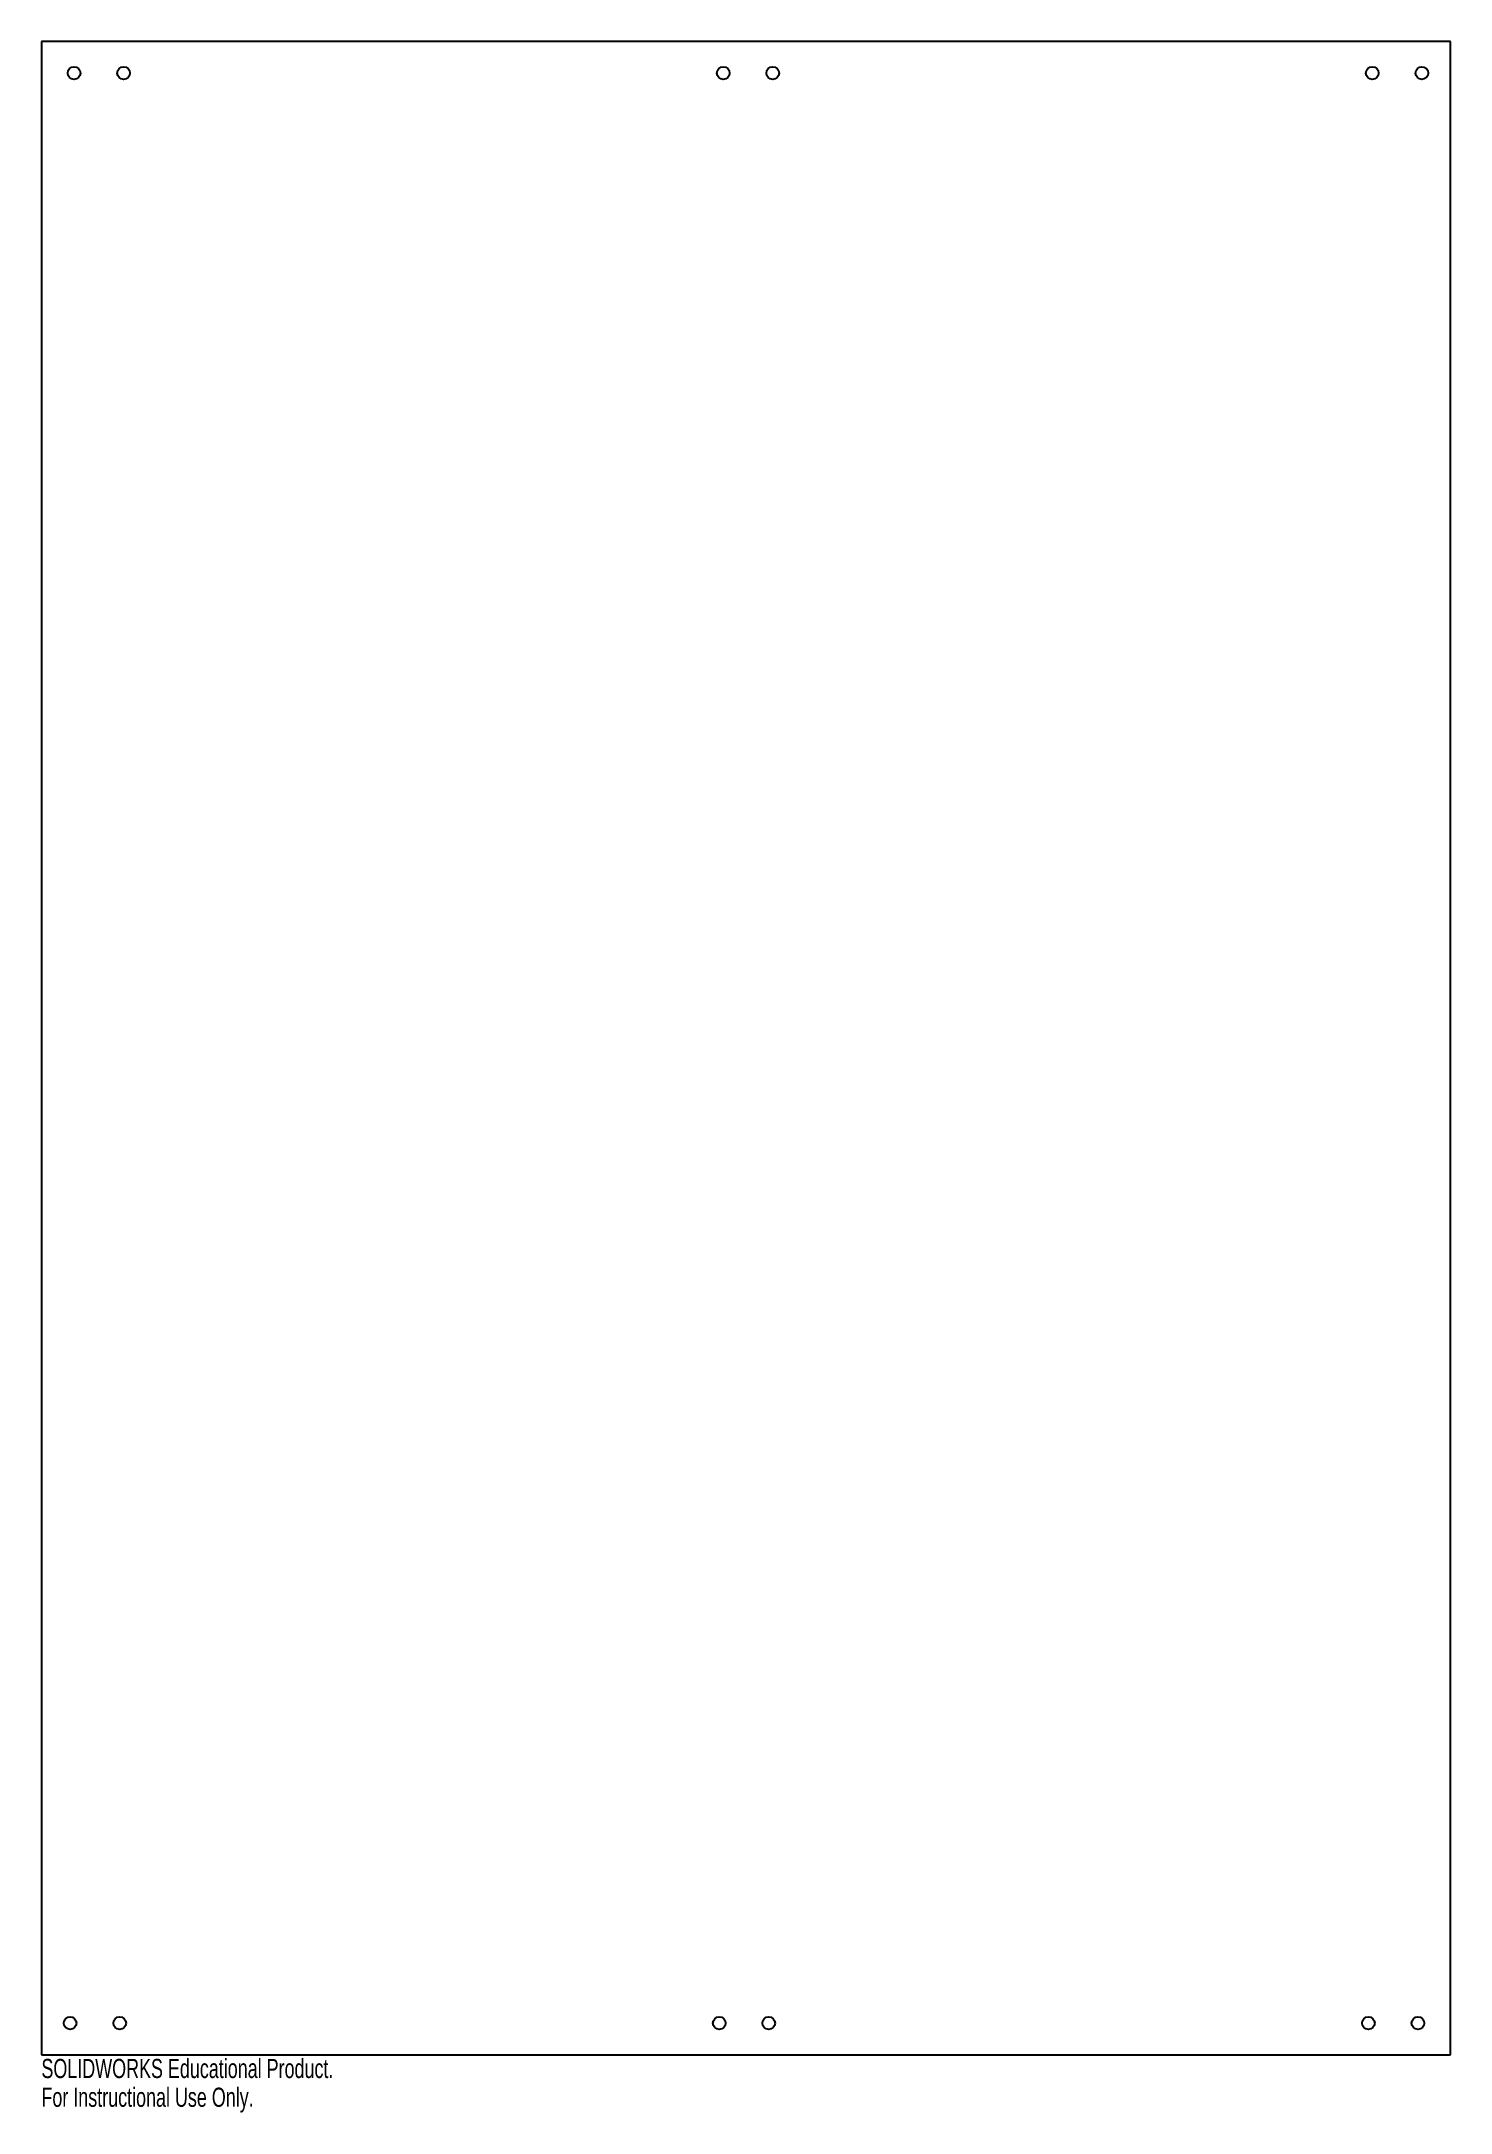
# Model space of a CAD drawing. Header units: millimetres. Extents: x -356 to 0, y -15 to 508.
import ezdxf

# ---------------------------------------------------------------- set-up
doc = ezdxf.new("R2010")
doc.units = ezdxf.units.MM
doc.styles.add('SLDTEXTSTYLE0', font='TXT', dxfattribs={"width": 0.7})

msp = doc.modelspace()

# ---------------------------------------------------------------- linework, layer by layer
at = {"color": 7, "linetype": 'Continuous', "lineweight": 25}
for p, q in [((-355.6, 508), (-355.6, 0)), ((0, 508), (-355.6, 508)), ((0, 0), (0, 508)), ((-355.6, 0), (0, 0))]:
    msp.add_line(p, q, dxfattribs=at)
for centre in [(-347.35, 500), (-334.85, 500), (-183.55, 500), (-171.05, 500), (-19.75, 500), (-7.25, 500), (-348.35, 8), (-335.85, 8), (-184.55, 8), (-172.05, 8), (-20.75, 8), (-8.25, 8)]:
    msp.add_circle(centre, 1.6, dxfattribs=at)

# ---------------------------------------------------------------- texts
at = {"color": 7, "linetype": 'Continuous', "char_height": 4.8336, "attachment_point": 1, "style": 'SLDTEXTSTYLE0'}
for s, insert in [('SOLIDWORKS Educational Product.', (-355.6, -1.02)), ('For Instructional Use Only.', (-355.6, -8.27))]:
    msp.add_mtext(s, dxfattribs=dict(at, insert=insert))

doc.saveas('drawing.dxf')
